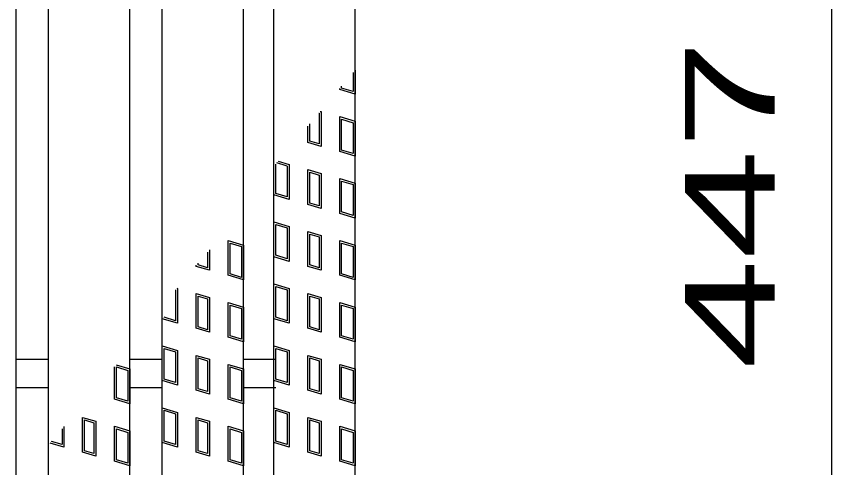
# Model space of a CAD drawing. Units: millimetres, scale not verified. Extents: x -1820 to 1731, y -1282 to 1054.
# Drawn here: x -435.2 to -235, y 80.3 to 191.1 of the extents above; entities that cross this region are included whole.
import ezdxf
from ezdxf.enums import TextEntityAlignment as Align

# ---------------------------------------------------------------- set-up
doc = ezdxf.new("R2010")
doc.units = ezdxf.units.MM
doc.header["$LTSCALE"] = 10
for name, color, linetype, lineweight in [('16', 3, 'Continuous', 25), ('17', 3, 'Continuous', 25), ('22', 2, 'Continuous', 25)]:
    doc.layers.add(name, color=color, linetype=linetype, lineweight=lineweight)
doc.styles.add('ベクトル', font='')
doc.styles.get('ベクトル').set_extended_font_data('ベクトル')

msp = doc.modelspace()

# ---------------------------------------------------------------- linework, layer by layer
at = {"layer": '16'}
for p, q in [((-435.2, -92), (-435.2, 399)), ((-399.4, -92), (-399.4, 399)), ((-379.4, -92), (-379.4, 399)), ((-372, -92), (-372, 399)), ((-352, -92), (-352, 399)), ((-427.3, -37.5), (-427.3, 344.5)), ((-407.3, -37.5), (-407.3, 344.5)), ((-435.2, 107), (-427.3, 107)), ((-407.3, 107), (-399.4, 107)), ((-379.4, 107), (-371.5, 107)), ((-435.2, 100), (-427.3, 100)), ((-407.3, 100), (-399.4, 100)), ((-379.4, 100), (-371.5, 100))]:
    msp.add_line(p, q, dxfattribs=at)
at = {"layer": '17'}
for p, q in [((-352.47, 177.35), (-352.47, 172.64)), ((-352, 177.91), (-352, 172)), ((-355.8, 173.14), (-355.8, 173.42)), ((-352, 172), (-355.8, 173.14)), ((-355.32, 173.49), (-355.32, 173.98)), ((-352.47, 172.64), (-355.32, 173.49)), ((-360.91, 167.38), (-360.86, 167.36)), ((-360.86, 167.36), (-360.86, 159.8)), ((-360.57, 167.77), (-360.38, 167.72)), ((-360.38, 167.72), (-360.38, 159.17)), ((-355.8, 166.49), (-352, 165.35)), ((-355.8, 157.94), (-355.8, 166.49)), ((-363.61, 160.13), (-363.61, 164.17)), ((-363.14, 160.49), (-363.14, 164.74)), ((-355.32, 165.85), (-352.47, 165)), ((-355.32, 158.29), (-355.32, 165.85)), ((-352.47, 165), (-352.47, 157.44)), ((-352, 165.35), (-352, 156.8)), ((-360.86, 159.8), (-363.14, 160.49)), ((-360.38, 159.17), (-363.61, 160.13)), ((-352.47, 157.44), (-355.32, 158.29)), ((-352, 156.8), (-355.8, 157.94)), ((-371.52, 147.65), (-371.52, 154.82)), ((-368.67, 154.36), (-371.26, 155.13)), ((-370.93, 155.53), (-368.2, 154.71)), ((-368.67, 154.36), (-368.67, 146.8)), ((-368.2, 154.71), (-368.2, 146.16)), ((-363.61, 153.48), (-360.38, 152.52)), ((-363.61, 144.93), (-363.61, 153.48)), ((-363.14, 152.85), (-360.86, 152.16)), ((-363.14, 145.29), (-363.14, 152.85)), ((-360.86, 152.16), (-360.86, 144.6)), ((-360.38, 152.52), (-360.38, 143.97)), ((-355.8, 151.29), (-352, 150.15)), ((-355.8, 142.74), (-355.8, 151.29)), ((-355.32, 150.65), (-352.47, 149.8)), ((-355.32, 143.09), (-355.32, 150.65)), ((-352, 150.15), (-352, 141.6)), ((-352.47, 149.8), (-352.47, 142.24)), ((-368.2, 146.16), (-372, 147.3)), ((-368.67, 146.8), (-371.52, 147.65)), ((-360.38, 143.97), (-363.61, 144.93)), ((-360.86, 144.6), (-363.14, 145.29)), ((-352, 141.6), (-355.8, 142.74)), ((-352.47, 142.24), (-355.32, 143.09)), ((-372, 140.65), (-368.2, 139.51)), ((-372, 132.1), (-372, 140.65)), ((-371.52, 140.01), (-368.67, 139.16)), ((-371.52, 132.45), (-371.52, 140.01)), ((-368.67, 139.16), (-368.67, 131.6)), ((-368.2, 139.51), (-368.2, 130.96)), ((-363.61, 138.28), (-360.38, 137.32)), ((-363.61, 129.73), (-363.61, 138.28)), ((-363.14, 137.65), (-360.86, 136.96)), ((-363.14, 130.09), (-363.14, 137.65)), ((-360.86, 136.96), (-360.86, 129.4)), ((-360.38, 137.32), (-360.38, 128.77)), ((-383.2, 136.09), (-379.4, 134.95)), ((-383.2, 127.54), (-383.2, 136.09)), ((-382.73, 135.45), (-379.88, 134.6)), ((-382.73, 127.89), (-382.73, 135.45)), ((-379.88, 134.6), (-379.88, 127.04)), ((-379.4, 134.95), (-379.4, 126.4)), ((-355.8, 136.09), (-352, 134.95)), ((-355.8, 127.54), (-355.8, 136.09)), ((-355.32, 135.45), (-352.47, 134.6)), ((-355.32, 127.89), (-355.32, 135.45)), ((-352.47, 134.6), (-352.47, 127.04)), ((-352, 134.95), (-352, 126.4)), ((-388.26, 133.26), (-388.26, 129.4)), ((-387.79, 133.82), (-387.79, 128.77)), ((-368.67, 131.6), (-371.52, 132.45)), ((-390.54, 130.09), (-390.54, 130.56)), ((-368.2, 130.96), (-372, 132.1)), ((-391.02, 129.73), (-391.02, 130)), ((-387.79, 128.77), (-391.02, 129.73)), ((-388.26, 129.4), (-390.54, 130.09)), ((-360.38, 128.77), (-363.61, 129.73)), ((-360.86, 129.4), (-363.14, 130.09)), ((-379.4, 126.4), (-383.2, 127.54)), ((-379.88, 127.04), (-382.73, 127.89)), ((-352, 126.4), (-355.8, 127.54)), ((-352.47, 127.04), (-355.32, 127.89)), ((-395.78, 124.36), (-395.6, 124.31)), ((-395.6, 124.31), (-395.6, 115.76)), ((-372, 125.45), (-368.2, 124.31)), ((-372, 116.9), (-372, 125.45)), ((-371.52, 124.81), (-368.67, 123.96)), ((-371.52, 117.25), (-371.52, 124.81)), ((-368.2, 124.31), (-368.2, 115.76)), ((-396.12, 123.97), (-396.08, 123.96)), ((-396.08, 123.96), (-396.08, 116.4)), ((-391.02, 123.08), (-387.79, 122.12)), ((-391.02, 114.53), (-391.02, 123.08)), ((-390.54, 122.45), (-388.26, 121.76)), ((-390.54, 114.89), (-390.54, 122.45)), ((-368.67, 123.96), (-368.67, 116.4)), ((-363.61, 123.08), (-360.38, 122.12)), ((-363.61, 114.53), (-363.61, 123.08)), ((-363.14, 122.45), (-360.86, 121.76)), ((-363.14, 114.89), (-363.14, 122.45)), ((-388.26, 121.76), (-388.26, 114.2)), ((-387.79, 122.12), (-387.79, 113.57)), ((-383.2, 120.89), (-379.4, 119.75)), ((-383.2, 112.34), (-383.2, 120.89)), ((-382.73, 120.25), (-379.88, 119.4)), ((-382.73, 112.69), (-382.73, 120.25)), ((-360.86, 121.76), (-360.86, 114.2)), ((-360.38, 122.12), (-360.38, 113.57)), ((-355.8, 120.89), (-352, 119.75)), ((-355.8, 112.34), (-355.8, 120.89)), ((-355.32, 120.25), (-352.47, 119.4)), ((-355.32, 112.69), (-355.32, 120.25)), ((-379.88, 119.4), (-379.88, 111.84)), ((-379.4, 119.75), (-379.4, 111.2)), ((-352.47, 119.4), (-352.47, 111.84)), ((-352, 119.75), (-352, 111.2)), ((-395.6, 115.76), (-399.4, 116.9)), ((-396.08, 116.4), (-398.93, 117.25)), ((-368.2, 115.76), (-372, 116.9)), ((-368.67, 116.4), (-371.52, 117.25)), ((-387.79, 113.57), (-391.02, 114.53)), ((-388.26, 114.2), (-390.54, 114.89)), ((-360.38, 113.57), (-363.61, 114.53)), ((-360.86, 114.2), (-363.14, 114.89)), ((-379.4, 111.2), (-383.2, 112.34)), ((-379.88, 111.84), (-382.73, 112.69)), ((-352, 111.2), (-355.8, 112.34)), ((-352.47, 111.84), (-355.32, 112.69)), ((-399.4, 110.25), (-395.6, 109.11)), ((-399.4, 101.7), (-399.4, 110.25)), ((-372, 110.25), (-368.2, 109.11)), ((-372, 101.7), (-372, 110.25)), ((-398.93, 109.61), (-396.08, 108.76)), ((-398.93, 102.05), (-398.93, 109.61)), ((-396.08, 108.76), (-396.08, 101.2)), ((-395.6, 109.11), (-395.6, 100.56)), ((-371.52, 109.61), (-368.67, 108.76)), ((-371.52, 102.05), (-371.52, 109.61)), ((-368.67, 108.76), (-368.67, 101.2)), ((-368.2, 109.11), (-368.2, 100.56)), ((-391.02, 107.88), (-387.79, 106.92)), ((-391.02, 99.33), (-391.02, 107.88)), ((-390.54, 107.25), (-388.26, 106.56)), ((-390.54, 99.69), (-390.54, 107.25)), ((-388.26, 106.56), (-388.26, 99)), ((-387.79, 106.92), (-387.79, 98.37)), ((-363.61, 107.88), (-360.38, 106.92)), ((-363.61, 99.33), (-363.61, 107.88)), ((-363.14, 107.25), (-360.86, 106.56)), ((-363.14, 99.69), (-363.14, 107.25)), ((-360.86, 106.56), (-360.86, 99)), ((-360.38, 106.92), (-360.38, 98.37)), ((-411.1, 97.14), (-411.1, 105.07)), ((-410.68, 105.56), (-407.3, 104.55)), ((-410.63, 105.05), (-407.78, 104.2)), ((-410.63, 97.49), (-410.63, 105.05)), ((-407.78, 104.2), (-407.78, 96.64)), ((-407.3, 104.55), (-407.3, 96)), ((-383.2, 105.69), (-379.4, 104.55)), ((-383.2, 97.14), (-383.2, 105.69)), ((-382.73, 105.05), (-379.88, 104.2)), ((-382.73, 97.49), (-382.73, 105.05)), ((-379.88, 104.2), (-379.88, 96.64)), ((-379.4, 104.55), (-379.4, 96)), ((-355.8, 105.69), (-352, 104.55)), ((-355.8, 97.14), (-355.8, 105.69)), ((-355.32, 105.05), (-352.47, 104.2)), ((-355.32, 97.49), (-355.32, 105.05)), ((-352.47, 104.2), (-352.47, 96.64)), ((-352, 104.55), (-352, 96)), ((-395.6, 100.56), (-399.4, 101.7)), ((-396.08, 101.2), (-398.93, 102.05)), ((-368.2, 100.56), (-372, 101.7)), ((-368.67, 101.2), (-371.52, 102.05)), ((-387.79, 98.37), (-391.02, 99.33)), ((-388.26, 99), (-390.54, 99.69)), ((-360.38, 98.37), (-363.61, 99.33)), ((-360.86, 99), (-363.14, 99.69)), ((-407.3, 96), (-411.1, 97.14)), ((-407.78, 96.64), (-410.63, 97.49)), ((-379.4, 96), (-383.2, 97.14)), ((-379.88, 96.64), (-382.73, 97.49)), ((-352, 96), (-355.8, 97.14)), ((-352.47, 96.64), (-355.32, 97.49)), ((-399.4, 95.05), (-395.6, 93.91)), ((-399.4, 86.5), (-399.4, 95.05)), ((-398.93, 94.41), (-396.08, 93.56)), ((-398.93, 86.85), (-398.93, 94.41)), ((-372, 95.05), (-368.2, 93.91)), ((-372, 86.5), (-372, 95.05)), ((-371.52, 94.41), (-368.67, 93.56)), ((-371.52, 86.85), (-371.52, 94.41)), ((-418.92, 92.68), (-415.69, 91.72)), ((-418.92, 84.13), (-418.92, 92.68)), ((-396.08, 93.56), (-396.08, 86)), ((-395.6, 93.91), (-395.6, 85.36)), ((-391.02, 92.68), (-387.79, 91.72)), ((-391.02, 84.13), (-391.02, 92.68)), ((-368.67, 93.56), (-368.67, 86)), ((-368.2, 93.91), (-368.2, 85.36)), ((-363.61, 92.68), (-360.38, 91.72)), ((-363.61, 84.13), (-363.61, 92.68)), ((-423.5, 90.41), (-423.5, 85.36)), ((-418.44, 92.05), (-416.16, 91.36)), ((-418.44, 84.49), (-418.44, 92.05)), ((-416.16, 91.36), (-416.16, 83.8)), ((-415.69, 91.72), (-415.69, 83.17)), ((-411.1, 90.49), (-407.3, 89.35)), ((-411.1, 81.94), (-411.1, 90.49)), ((-390.54, 92.05), (-388.26, 91.36)), ((-390.54, 84.49), (-390.54, 92.05)), ((-388.26, 91.36), (-388.26, 83.8)), ((-387.79, 91.72), (-387.79, 83.17)), ((-383.2, 90.49), (-379.4, 89.35)), ((-383.2, 81.94), (-383.2, 90.49)), ((-363.14, 92.05), (-360.86, 91.36)), ((-363.14, 84.49), (-363.14, 92.05)), ((-360.86, 91.36), (-360.86, 83.8)), ((-360.38, 91.72), (-360.38, 83.17)), ((-355.8, 90.49), (-352, 89.35)), ((-355.8, 81.94), (-355.8, 90.49)), ((-423.98, 89.85), (-423.98, 86)), ((-410.63, 89.85), (-407.78, 89)), ((-410.63, 82.29), (-410.63, 89.85)), ((-407.78, 89), (-407.78, 81.44)), ((-407.3, 89.35), (-407.3, 80.8)), ((-382.73, 89.85), (-379.88, 89)), ((-382.73, 82.29), (-382.73, 89.85)), ((-379.88, 89), (-379.88, 81.44)), ((-379.4, 89.35), (-379.4, 80.8)), ((-355.32, 89.85), (-352.47, 89)), ((-355.32, 82.29), (-355.32, 89.85)), ((-352.47, 89), (-352.47, 81.44)), ((-352, 89.35), (-352, 80.8)), ((-423.5, 85.36), (-426.91, 86.38)), ((-423.98, 86), (-426.57, 86.78)), ((-395.6, 85.36), (-399.4, 86.5)), ((-396.08, 86), (-398.93, 86.85)), ((-368.2, 85.36), (-372, 86.5)), ((-368.67, 86), (-371.52, 86.85)), ((-415.69, 83.17), (-418.92, 84.13)), ((-416.16, 83.8), (-418.44, 84.49)), ((-387.79, 83.17), (-391.02, 84.13)), ((-388.26, 83.8), (-390.54, 84.49)), ((-360.38, 83.17), (-363.61, 84.13)), ((-360.86, 83.8), (-363.14, 84.49)), ((-407.78, 81.44), (-410.63, 82.29)), ((-379.88, 81.44), (-382.73, 82.29)), ((-352.47, 81.44), (-355.32, 82.29)), ((-407.3, 80.8), (-411.1, 81.94)), ((-379.4, 80.8), (-383.2, 81.94)), ((-352, 80.8), (-355.8, 81.94))]:
    msp.add_line(p, q, dxfattribs=at)
at = {"layer": '22', "color": 4}
msp.add_line((-235, -70), (-235, 377), dxfattribs=at)

# ---------------------------------------------------------------- texts
at = {"layer": '22', "style": 'ベクトル', "width": 1.65}
msp.add_text(' 447 ', height=21.99, rotation=90, dxfattribs=at).set_placement((-260, 91), align=Align.MIDDLE_LEFT)

doc.saveas('drawing.dxf')
